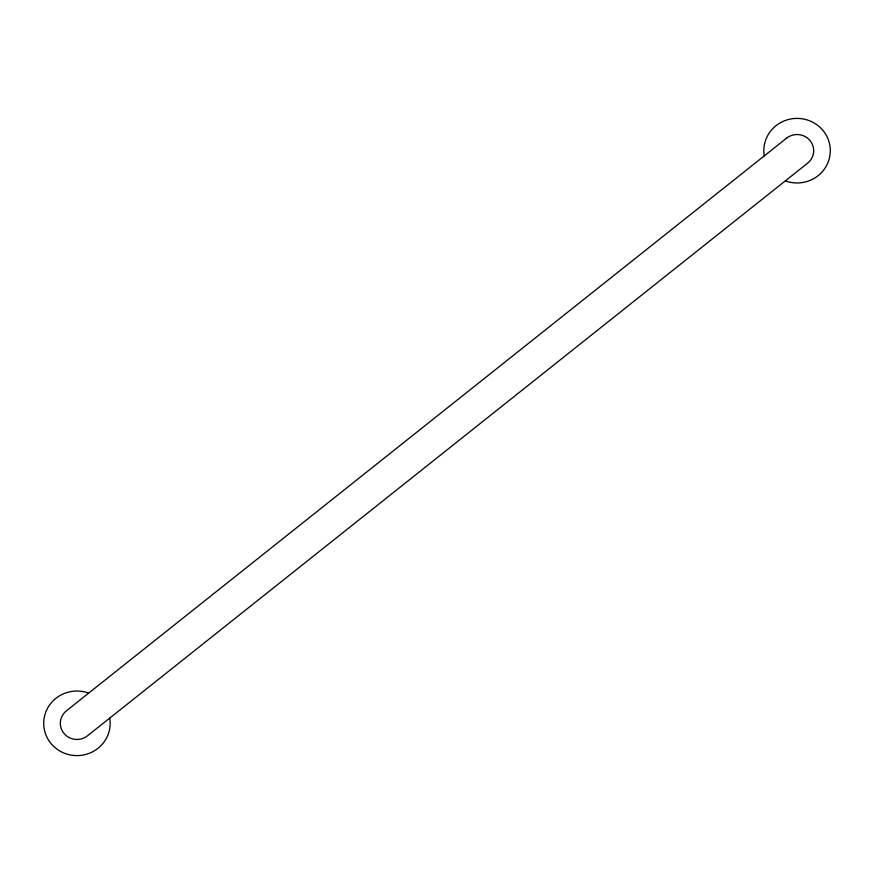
<?xml version="1.0" encoding="UTF-8"?>
<svg xmlns="http://www.w3.org/2000/svg" width="874" height="874" viewBox="0 0 874 874"><rect width="100%" height="100%" fill="white"/><g stroke="black" fill="none" stroke-linecap="round" stroke-linejoin="round"><path stroke-width="1.31" d="M109.742 718.1A33.234 32.294 0.2 0 1 76.53 755.606A33.234 32.294 0.2 0 1 44.279 717.314A33.234 32.294 0.2 0 1 88.678 693.104M764.258 155.9A33.234 32.294 0.2 0 1 797.47 118.394A33.234 32.294 0.2 0 1 829.721 156.686A33.234 32.294 0.2 0 1 785.322 180.896M786.534 138.19L66.413 710.813A16.617 16.147 0.2 0 0 64.075 733.537A16.617 16.147 0.2 0 0 87.466 735.81L807.587 163.187A16.617 16.147 0.2 0 0 809.925 140.463A16.617 16.147 0.2 0 0 786.534 138.19"/></g></svg>
